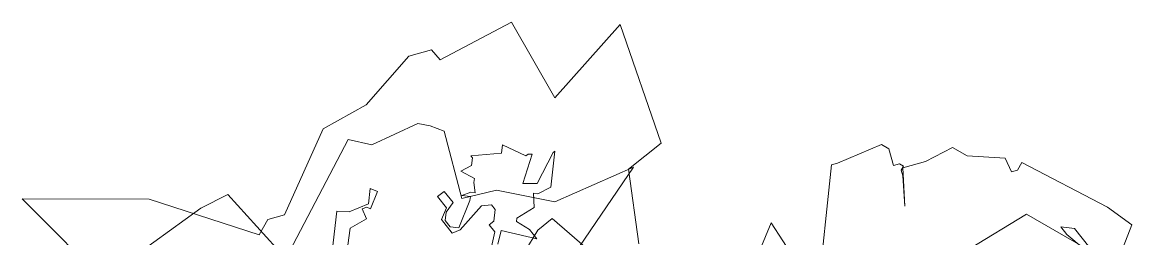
# Model space of a CAD drawing. Header units: metres. Extents: x -71 to 881, y -503 to 661.
# Drawn here: x 188.79 to 193.584, y -320.201 to -319.265 of the extents above; entities that cross this region are included whole.
import ezdxf

# ---------------------------------------------------------------- set-up
doc = ezdxf.new("R2010")
doc.units = ezdxf.units.M
doc.layers.add('ARBRE', color=100, linetype='Continuous', lineweight=13, true_color=0x00ff3f)

# ---------------------------------------------------------------- blocks, each defined once
blk = doc.blocks.new('WMF2', base_point=(0, 0.01))
at = {"color": 251, "lineweight": 0, "true_color": 0x636466}
for points in [[(149.6, -221.91), (157.24, -218.9), (158.3, -210.64)], [(188.97, -172.64), (192.5, -184.13), (195.26, -173.72), (200.97, -168.92), (202.85, -164.87), (210.8, -168.41), (212.43, -167.44), (213.62, -166.42), (215.13, -160.27), (217.5, -158.38), (210.72, -142.97), (221.5, -142.28), (222.26, -138.6), (222.84, -126.51)], [(162.25, -221.47), (162.55, -220.76), (164.41, -221.19), (167.6, -217.66), (169.53, -216.89), (170.28, -213.15), (171.44, -210.43), (167.5, -207.63), (170.63, -209.8), (171.33, -210.11), (171.53, -210.62), (172.06, -210.42), (172.36, -209.7), (174.37, -210.56), (175.39, -210.16), (176.98, -204.42), (177.29, -203.7), (165.65, -192.21), (176.34, -193.26), (169.52, -180.97)], [(184.59, -178.67), (192.69, -183.49), (192.69, -188.7), (207.51, -193.95), (205.44, -181.84), (216.23, -183.49), (218.11, -173.58), (219.76, -173.52), (220.92, -170.8), (219.49, -162.84), (220.49, -156.77), (215.08, -146.26), (215.94, -144.26), (215.12, -142.21), (227.2, -134.24), (237.13, -121.84), (221.43, -123.58)], [(142.53, -219.05), (147.98, -228.38), (151.61, -227.39), (162.65, -222.48), (162.25, -221.47), (162.25, -221.47)], [(192.73, -166.93), (193.83, -169.85), (193.83, -172.16), (187.38, -173.37)], [(208.96, -155.15), (209.4, -154.92), (209.63, -154.33), (208.3, -153.97), (208.67, -151.63), (204.64, -147.41), (205.96, -147.79), (206.24, -146.5), (211.37, -151.69), (210.33, -152.81), (209.63, -155.34), (210.96, -156.71), (210.11, -157.18), (208.96, -155.15), (208.96, -155.15)], [(203.13, -162.67), (204.93, -162.67), (204.93, -163.71), (203.13, -163.71), (202.75, -162.29), (202.01, -161.54), (200.96, -161.54), (200.21, -162.29), (202.01, -165.5), (202.37, -165.88), (203.13, -165.12), (202.75, -166.25), (202.37, -166.64), (203.5, -167.31), (203.82, -167.68), (205.6, -166.93), (205.31, -168.42), (205.98, -169.09), (206.34, -169.09), (204.18, -172.31), (204.93, -173.05), (202.01, -174.48), (202.01, -174.86), (201.7, -175.24), (199.54, -172.01), (198.43, -173.43), (200.21, -177.4), (200.21, -177.69), (197, -174.48), (197.38, -172.69), (197.76, -172.31), (196.33, -171.27), (196.63, -168.73), (196.33, -168.42), (194.53, -169.09), (193.04, -169.09), (196.63, -166.25), (195.57, -164.83)], [(195.57, -163.71), (197, -165.5), (198.12, -165.5), (198.12, -166.25), (199.17, -167.31), (199.92, -167.31), (200.59, -166.25), (199.92, -162.29), (200.21, -161.25), (202.37, -161.25), (203.13, -162.67), (203.13, -162.67)], [(147.98, -213.1), (150.4, -210.17), (152.11, -210.17), (147.98, -213.72), (149.19, -215.41), (147.98, -220.65), (149.19, -221.87), (152.11, -221.27), (153.32, -221.27), (152.11, -222.48), (145.66, -222.48), (143.95, -223.57), (142.74, -223.57), (143.95, -222.48), (142.74, -221.27), (145.66, -216.64), (145.66, -214.32), (143.95, -212.49), (142.74, -212.49), (145.04, -210.17), (146.26, -212.49), (147.98, -213.1), (147.98, -213.1)]]:
    blk.add_lwpolyline(points, dxfattribs=at)

msp = doc.modelspace()

# ---------------------------------------------------------------- block references
at = {"layer": 'ARBRE', "color": 251, "lineweight": 5, "true_color": 0x636466, "xscale": 0.03451886634015593, "yscale": 0.03451886634015593, "zscale": 0.03451886634015593, "rotation": 128.5771086415459}
msp.add_blockref('WMF2', (190.6057, -329.0503), dxfattribs=at)

doc.saveas('drawing.dxf')
